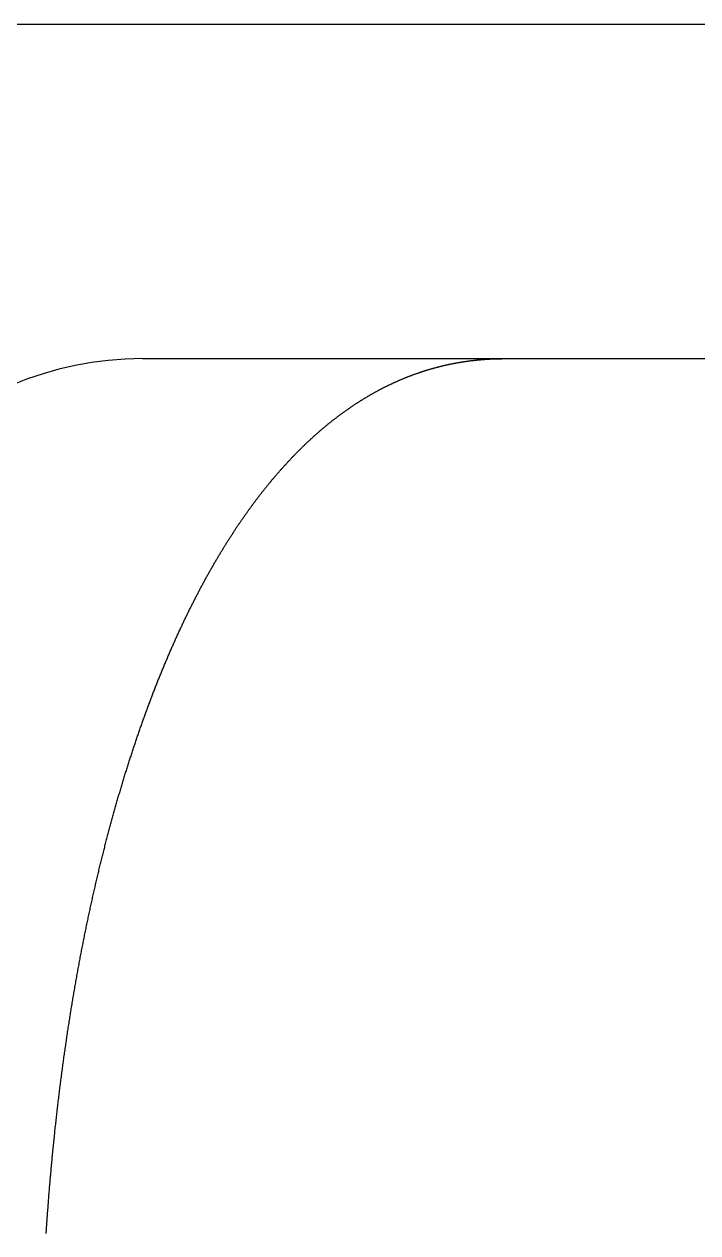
# Model space of a CAD drawing. Extents: x -14 to 315, y -179 to 16.
# Drawn here: x 262.85 to 275.95, y -89.99 to -66.5 of the extents above; entities that cross this region are included whole.
import ezdxf

# ---------------------------------------------------------------- set-up
doc = ezdxf.new("R2010")
doc.units = 0
doc.layers.add('BLACK', color=7, linetype='CONTINUOUS')

msp = doc.modelspace()

# ---------------------------------------------------------------- linework, layer by layer
at = {"layer": 'BLACK', "linetype": 'CONTINUOUS'}
for p, q in [((253.15, -66.5), (303, -66.5)), ((265.15, -73), (308.75, -73)), ((271.480644, -73.046415), (271.49061, -73.045075)), ((271.49061, -73.045075), (271.500582, -73.043754)), ((271.500582, -73.043754), (271.510557, -73.042452)), ((271.510557, -73.042452), (271.520538, -73.04117)), ((271.520538, -73.04117), (271.530523, -73.039908)), ((271.530523, -73.039908), (271.540514, -73.038665)), ((271.540514, -73.038665), (271.550509, -73.037442)), ((271.550509, -73.037442), (271.560509, -73.036238)), ((271.560509, -73.036238), (271.570514, -73.035054)), ((271.570514, -73.035054), (271.580524, -73.033889)), ((271.580524, -73.033889), (271.590538, -73.032744)), ((271.590538, -73.032744), (271.600558, -73.031619)), ((271.600558, -73.031619), (271.610582, -73.030513)), ((271.610582, -73.030513), (271.620612, -73.029427)), ((271.620612, -73.029427), (271.630646, -73.02836)), ((271.630646, -73.02836), (271.640686, -73.027313)), ((271.640686, -73.027313), (271.65073, -73.026285)), ((271.65073, -73.026285), (271.66078, -73.025277)), ((271.66078, -73.025277), (271.670834, -73.024289)), ((271.670834, -73.024289), (271.680894, -73.023321)), ((271.680894, -73.023321), (271.690958, -73.022371)), ((271.690958, -73.022371), (271.701028, -73.021442)), ((271.701028, -73.021442), (271.711102, -73.020532)), ((271.711102, -73.020532), (271.721183, -73.019642)), ((271.721183, -73.019642), (271.731267, -73.018771)), ((271.731267, -73.018771), (271.741358, -73.01792)), ((271.741358, -73.01792), (271.751453, -73.017089)), ((271.751453, -73.017089), (271.761554, -73.016277)), ((271.761554, -73.016277), (271.771659, -73.015485)), ((271.771659, -73.015485), (271.78177, -73.014713)), ((271.78177, -73.014713), (271.791886, -73.01396)), ((271.791886, -73.01396), (271.802008, -73.013227)), ((271.802008, -73.013227), (271.812134, -73.012514)), ((271.812134, -73.012514), (271.822267, -73.01182)), ((271.822267, -73.01182), (271.832404, -73.011146)), ((271.832404, -73.011146), (271.842547, -73.010492)), ((271.842547, -73.010492), (271.852694, -73.009857)), ((271.852694, -73.009857), (271.862848, -73.009243)), ((271.862848, -73.009243), (271.873006, -73.008647)), ((271.873006, -73.008647), (271.883171, -73.008072)), ((271.883171, -73.008072), (271.89334, -73.007516)), ((271.89334, -73.007516), (271.903515, -73.00698)), ((271.903515, -73.00698), (271.913695, -73.006464)), ((271.913695, -73.006464), (271.923881, -73.005968)), ((271.923881, -73.005968), (271.934073, -73.005491)), ((271.934073, -73.005491), (271.94427, -73.005034)), ((271.94427, -73.005034), (271.954472, -73.004597)), ((271.954472, -73.004597), (271.96468, -73.00418)), ((271.96468, -73.00418), (271.974893, -73.003782)), ((271.974893, -73.003782), (271.985112, -73.003404)), ((271.985112, -73.003404), (271.995337, -73.003047)), ((271.995337, -73.003047), (272.005567, -73.002708)), ((272.005567, -73.002708), (272.015803, -73.00239)), ((272.015803, -73.00239), (272.026044, -73.002092)), ((272.026044, -73.002092), (272.036291, -73.001813)), ((272.036291, -73.001813), (272.046544, -73.001554)), ((272.046544, -73.001554), (272.056802, -73.001316)), ((272.056802, -73.001316), (272.067067, -73.001097)), ((272.067067, -73.001097), (272.077336, -73.000897)), ((272.077336, -73.000897), (272.087612, -73.000718)), ((272.087612, -73.000718), (272.097893, -73.000559)), ((272.097893, -73.000559), (272.10818, -73.00042)), ((272.10818, -73.00042), (272.118473, -73.0003)), ((272.118473, -73.0003), (272.128772, -73.000201)), ((272.128772, -73.000201), (272.139077, -73.000121)), ((272.139077, -73.000121), (272.149387, -73.000062)), ((272.149387, -73.000062), (272.159703, -73.000022)), ((272.159703, -73.000022), (272.170026, -73.000002)), ((272.170026, -73.000002), (272.175, -73)), ((272.175, -73), (304, -73)), ((270.495744, -73.282782), (270.505311, -73.279453)), ((270.505311, -73.279453), (270.514878, -73.276145)), ((270.514878, -73.276145), (270.524452, -73.272855)), ((270.524452, -73.272855), (270.534026, -73.269587)), ((270.534026, -73.269587), (270.543606, -73.266338)), ((270.543606, -73.266338), (270.553187, -73.26311)), ((270.553187, -73.26311), (270.562773, -73.259901)), ((270.562773, -73.259901), (270.572361, -73.256712)), ((270.572361, -73.256712), (270.581954, -73.253543)), ((270.581954, -73.253543), (270.591548, -73.250395)), ((270.591548, -73.250395), (270.601148, -73.247265)), ((270.601148, -73.247265), (270.610749, -73.244157)), ((270.610749, -73.244157), (270.620356, -73.241068)), ((270.620356, -73.241068), (270.629964, -73.237999)), ((270.629964, -73.237999), (270.639578, -73.234949)), ((270.639578, -73.234949), (270.649192, -73.231921)), ((270.649192, -73.231921), (270.658813, -73.228911)), ((270.658813, -73.228911), (270.668434, -73.225922)), ((270.668434, -73.225922), (270.678062, -73.222952)), ((270.678062, -73.222952), (270.687691, -73.220002)), ((270.687691, -73.220002), (270.697325, -73.217072)), ((270.697325, -73.217072), (270.706961, -73.214162)), ((270.706961, -73.214162), (270.716603, -73.211272)), ((270.716603, -73.211272), (270.726245, -73.208402)), ((270.726245, -73.208402), (270.735894, -73.205551)), ((270.735894, -73.205551), (270.745544, -73.20272)), ((270.745544, -73.20272), (270.7552, -73.199909)), ((270.7552, -73.199909), (270.764857, -73.197118)), ((270.764857, -73.197118), (270.77452, -73.194346)), ((270.77452, -73.194346), (270.784184, -73.191595)), ((270.784184, -73.191595), (270.793855, -73.188863)), ((270.793855, -73.188863), (270.803526, -73.186151)), ((270.803526, -73.186151), (270.813204, -73.183458)), ((270.813204, -73.183458), (270.822883, -73.180786)), ((270.822883, -73.180786), (270.832568, -73.178133)), ((270.832568, -73.178133), (270.842255, -73.1755)), ((270.842255, -73.1755), (270.851948, -73.172886)), ((270.851948, -73.172886), (270.861642, -73.170292)), ((270.861642, -73.170292), (270.871342, -73.167718)), ((270.871342, -73.167718), (270.881043, -73.165164)), ((270.881043, -73.165164), (270.890751, -73.162629)), ((270.890751, -73.162629), (270.90046, -73.160114)), ((270.90046, -73.160114), (270.910175, -73.157619)), ((270.910175, -73.157619), (270.919892, -73.155143)), ((270.919892, -73.155143), (270.929615, -73.152687)), ((270.929615, -73.152687), (270.93934, -73.150251)), ((270.93934, -73.150251), (270.94907, -73.147834)), ((270.94907, -73.147834), (270.958803, -73.145438)), ((270.958803, -73.145438), (270.968541, -73.14306)), ((270.968541, -73.14306), (270.978281, -73.140702)), ((270.978281, -73.140702), (270.988028, -73.138364)), ((270.988028, -73.138364), (270.997776, -73.136046)), ((270.997776, -73.136046), (271.00753, -73.133747)), ((271.00753, -73.133747), (271.017286, -73.131468)), ((271.017286, -73.131468), (271.027048, -73.129208)), ((271.027048, -73.129208), (271.036812, -73.126968)), ((271.036812, -73.126968), (271.046582, -73.124748)), ((271.046582, -73.124748), (271.056354, -73.122547)), ((271.056354, -73.122547), (271.066133, -73.120366)), ((271.066133, -73.120366), (271.075913, -73.118204)), ((271.075913, -73.118204), (271.085699, -73.116062)), ((271.085699, -73.116062), (271.095488, -73.11394)), ((271.095488, -73.11394), (271.105283, -73.111837)), ((271.105283, -73.111837), (271.115079, -73.109754)), ((271.115079, -73.109754), (271.124882, -73.10769)), ((271.124882, -73.10769), (271.134687, -73.105646)), ((271.134687, -73.105646), (271.144499, -73.103621)), ((271.144499, -73.103621), (271.154312, -73.101616)), ((271.154312, -73.101616), (271.164132, -73.099631)), ((271.164132, -73.099631), (271.173954, -73.097665)), ((271.173954, -73.097665), (271.183782, -73.095718)), ((271.183782, -73.095718), (271.193612, -73.093792)), ((271.193612, -73.093792), (271.203449, -73.091884)), ((271.203449, -73.091884), (271.213288, -73.089997)), ((271.213288, -73.089997), (271.223133, -73.088129)), ((271.223133, -73.088129), (271.23298, -73.08628)), ((271.23298, -73.08628), (271.242834, -73.084451)), ((271.242834, -73.084451), (271.252691, -73.082642)), ((271.252691, -73.082642), (271.262553, -73.080852)), ((271.262553, -73.080852), (271.272418, -73.079081)), ((271.272418, -73.079081), (271.282289, -73.07733)), ((271.282289, -73.07733), (271.292163, -73.075599)), ((271.292163, -73.075599), (271.302043, -73.073887)), ((271.302043, -73.073887), (271.311926, -73.072195)), ((271.311926, -73.072195), (271.321815, -73.070522)), ((271.321815, -73.070522), (271.331707, -73.068869)), ((271.331707, -73.068869), (271.341605, -73.067235)), ((271.341605, -73.067235), (271.351506, -73.065621)), ((271.351506, -73.065621), (271.361412, -73.064027)), ((271.361412, -73.064027), (271.371322, -73.062452)), ((271.371322, -73.062452), (271.381238, -73.060896)), ((271.381238, -73.060896), (271.391157, -73.05936)), ((271.391157, -73.05936), (271.401082, -73.057844)), ((271.401082, -73.057844), (271.411011, -73.056347)), ((271.411011, -73.056347), (271.420945, -73.054869)), ((271.420945, -73.054869), (271.430882, -73.053411)), ((271.430882, -73.053411), (271.440826, -73.051973)), ((271.440826, -73.051973), (271.450773, -73.050554)), ((271.450773, -73.050554), (271.460726, -73.049155)), ((271.460726, -73.049155), (271.470682, -73.047775)), ((271.470682, -73.047775), (271.480644, -73.046415)), ((269.92734, -73.519719), (269.936733, -73.515161)), ((269.936733, -73.515161), (269.946124, -73.510625)), ((269.946124, -73.510625), (269.955522, -73.506108)), ((269.955522, -73.506108), (269.964919, -73.501614)), ((269.964919, -73.501614), (269.974322, -73.497139)), ((269.974322, -73.497139), (269.983724, -73.492686)), ((269.983724, -73.492686), (269.993132, -73.488253)), ((269.993132, -73.488253), (270.002539, -73.483843)), ((270.002539, -73.483843), (270.011953, -73.479451)), ((270.011953, -73.479451), (270.021366, -73.475082)), ((270.021366, -73.475082), (270.030785, -73.470732)), ((270.030785, -73.470732), (270.040203, -73.466405)), ((270.040203, -73.466405), (270.049627, -73.462097)), ((270.049627, -73.462097), (270.059051, -73.457811)), ((270.059051, -73.457811), (270.06848, -73.453544)), ((270.06848, -73.453544), (270.077909, -73.4493)), ((270.077909, -73.4493), (270.087345, -73.445075)), ((270.087345, -73.445075), (270.096779, -73.440872)), ((270.096779, -73.440872), (270.10622, -73.436688)), ((270.10622, -73.436688), (270.11566, -73.432526)), ((270.11566, -73.432526), (270.125107, -73.428383)), ((270.125107, -73.428383), (270.134553, -73.424263)), ((270.134553, -73.424263), (270.144005, -73.420162)), ((270.144005, -73.420162), (270.153456, -73.416082)), ((270.153456, -73.416082), (270.162914, -73.412022)), ((270.162914, -73.412022), (270.172371, -73.407984)), ((270.172371, -73.407984), (270.181834, -73.403965)), ((270.181834, -73.403965), (270.191297, -73.399968)), ((270.191297, -73.399968), (270.200766, -73.39599)), ((270.200766, -73.39599), (270.210235, -73.392034)), ((270.210235, -73.392034), (270.21971, -73.388096)), ((270.21971, -73.388096), (270.229184, -73.384181)), ((270.229184, -73.384181), (270.238665, -73.380285)), ((270.238665, -73.380285), (270.248145, -73.376411)), ((270.248145, -73.376411), (270.257632, -73.372555)), ((270.257632, -73.372555), (270.267118, -73.368722)), ((270.267118, -73.368722), (270.27661, -73.364907)), ((270.27661, -73.364907), (270.286103, -73.361115)), ((270.286103, -73.361115), (270.295601, -73.357341)), ((270.295601, -73.357341), (270.305099, -73.353589)), ((270.305099, -73.353589), (270.314604, -73.349855)), ((270.314604, -73.349855), (270.324108, -73.346144)), ((270.324108, -73.346144), (270.333618, -73.342451)), ((270.333618, -73.342451), (270.343129, -73.33878)), ((270.343129, -73.33878), (270.352645, -73.335129)), ((270.352645, -73.335129), (270.362162, -73.331498)), ((270.362162, -73.331498), (270.371685, -73.327887)), ((270.371685, -73.327887), (270.381207, -73.324297)), ((270.381207, -73.324297), (270.390736, -73.320726)), ((270.390736, -73.320726), (270.400265, -73.317176)), ((270.400265, -73.317176), (270.4098, -73.313646)), ((270.4098, -73.313646), (270.419335, -73.310136)), ((270.419335, -73.310136), (270.428877, -73.306646)), ((270.428877, -73.306646), (270.438418, -73.303177)), ((270.438418, -73.303177), (270.447966, -73.299727)), ((270.447966, -73.299727), (270.457514, -73.296298)), ((270.457514, -73.296298), (270.467068, -73.292889)), ((270.467068, -73.292889), (270.476623, -73.2895)), ((270.476623, -73.2895), (270.486183, -73.286131)), ((270.486183, -73.286131), (270.495744, -73.282782)), ((269.498042, -73.75241), (269.507324, -73.746863)), ((269.507324, -73.746863), (269.516603, -73.741341)), ((269.516603, -73.741341), (269.52589, -73.735838)), ((269.52589, -73.735838), (269.535174, -73.73036)), ((269.535174, -73.73036), (269.544465, -73.724902)), ((269.544465, -73.724902), (269.553753, -73.719467)), ((269.553753, -73.719467), (269.563049, -73.714052)), ((269.563049, -73.714052), (269.572342, -73.708662)), ((269.572342, -73.708662), (269.581642, -73.70329)), ((269.581642, -73.70329), (269.59094, -73.697943)), ((269.59094, -73.697943), (269.600244, -73.692615)), ((269.600244, -73.692615), (269.609547, -73.687312)), ((269.609547, -73.687312), (269.618856, -73.682027)), ((269.618856, -73.682027), (269.628163, -73.676767)), ((269.628163, -73.676767), (269.637477, -73.671526)), ((269.637477, -73.671526), (269.646789, -73.666309)), ((269.646789, -73.666309), (269.656108, -73.661111)), ((269.656108, -73.661111), (269.665424, -73.655937)), ((269.665424, -73.655937), (269.674748, -73.650783)), ((269.674748, -73.650783), (269.684069, -73.645652)), ((269.684069, -73.645652), (269.693397, -73.640541)), ((269.693397, -73.640541), (269.702723, -73.635453)), ((269.702723, -73.635453), (269.712056, -73.630385)), ((269.712056, -73.630385), (269.721387, -73.62534)), ((269.721387, -73.62534), (269.730725, -73.620314)), ((269.730725, -73.620314), (269.740061, -73.615313)), ((269.740061, -73.615313), (269.749403, -73.61033)), ((269.749403, -73.61033), (269.758744, -73.605371)), ((269.758744, -73.605371), (269.768091, -73.600431)), ((269.768091, -73.600431), (269.777437, -73.595515)), ((269.777437, -73.595515), (269.786789, -73.590617)), ((269.786789, -73.590617), (269.796139, -73.585743)), ((269.796139, -73.585743), (269.805497, -73.580889)), ((269.805497, -73.580889), (269.814852, -73.576057)), ((269.814852, -73.576057), (269.824214, -73.571245)), ((269.824214, -73.571245), (269.833575, -73.566456)), ((269.833575, -73.566456), (269.842942, -73.561687)), ((269.842942, -73.561687), (269.852307, -73.55694)), ((269.852307, -73.55694), (269.86168, -73.552213)), ((269.86168, -73.552213), (269.87105, -73.547508)), ((269.87105, -73.547508), (269.880428, -73.542823)), ((269.880428, -73.542823), (269.889803, -73.538161)), ((269.889803, -73.538161), (269.899186, -73.533518)), ((269.899186, -73.533518), (269.908567, -73.528898)), ((269.908567, -73.528898), (269.917954, -73.524297)), ((269.917954, -73.524297), (269.92734, -73.519719)), ((269.137837, -73.986069), (269.147031, -73.979649)), ((269.147031, -73.979649), (269.156231, -73.973249)), ((269.156231, -73.973249), (269.165429, -73.966875)), ((269.165429, -73.966875), (269.174633, -73.960521)), ((269.174633, -73.960521), (269.183835, -73.954193)), ((269.183835, -73.954193), (269.193044, -73.947884)), ((269.193044, -73.947884), (269.20225, -73.941602)), ((269.20225, -73.941602), (269.211463, -73.935339)), ((269.211463, -73.935339), (269.220673, -73.929102)), ((269.220673, -73.929102), (269.22989, -73.922885)), ((269.22989, -73.922885), (269.239104, -73.916693)), ((269.239104, -73.916693), (269.248325, -73.910521)), ((269.248325, -73.910521), (269.257544, -73.904375)), ((269.257544, -73.904375), (269.266769, -73.898249)), ((269.266769, -73.898249), (269.275992, -73.892148)), ((269.275992, -73.892148), (269.285222, -73.886067)), ((269.285222, -73.886067), (269.294449, -73.880011)), ((269.294449, -73.880011), (269.303682, -73.873975)), ((269.303682, -73.873975), (269.312914, -73.867964)), ((269.312914, -73.867964), (269.322152, -73.861973)), ((269.322152, -73.861973), (269.331387, -73.856007)), ((269.331387, -73.856007), (269.34063, -73.850061)), ((269.34063, -73.850061), (269.34987, -73.84414)), ((269.34987, -73.84414), (269.359116, -73.838239)), ((269.359116, -73.838239), (269.368361, -73.832362)), ((269.368361, -73.832362), (269.377612, -73.826506)), ((269.377612, -73.826506), (269.38686, -73.820674)), ((269.38686, -73.820674), (269.396115, -73.814862)), ((269.396115, -73.814862), (269.405368, -73.809075)), ((269.405368, -73.809075), (269.414628, -73.803307)), ((269.414628, -73.803307), (269.423885, -73.797565)), ((269.423885, -73.797565), (269.433149, -73.791842)), ((269.433149, -73.791842), (269.442411, -73.786143)), ((269.442411, -73.786143), (269.45168, -73.780465)), ((269.45168, -73.780465), (269.460946, -73.774811)), ((269.460946, -73.774811), (269.470219, -73.769176)), ((269.470219, -73.769176), (269.479489, -73.763566)), ((269.479489, -73.763566), (269.488767, -73.757975)), ((269.488767, -73.757975), (269.498042, -73.75241)), ((268.817254, -74.225511), (268.826382, -74.218266)), ((268.826382, -74.218266), (268.835506, -74.211049)), ((268.835506, -74.211049), (268.844639, -74.203851)), ((268.844639, -74.203851), (268.853767, -74.196682)), ((268.853767, -74.196682), (268.862903, -74.189532)), ((268.862903, -74.189532), (268.872036, -74.182411)), ((268.872036, -74.182411), (268.881176, -74.175309)), ((268.881176, -74.175309), (268.890313, -74.168235)), ((268.890313, -74.168235), (268.899457, -74.161181)), ((268.899457, -74.161181), (268.908598, -74.154154)), ((268.908598, -74.154154), (268.917745, -74.147147)), ((268.917745, -74.147147), (268.92689, -74.140168)), ((268.92689, -74.140168), (268.936042, -74.133209)), ((268.936042, -74.133209), (268.945191, -74.126277)), ((268.945191, -74.126277), (268.954347, -74.119365)), ((268.954347, -74.119365), (268.9635, -74.11248)), ((268.9635, -74.11248), (268.972659, -74.105615)), ((268.972659, -74.105615), (268.981816, -74.098777)), ((268.981816, -74.098777), (268.99098, -74.091959)), ((268.99098, -74.091959), (269.000141, -74.085168)), ((269.000141, -74.085168), (269.009309, -74.078397)), ((269.009309, -74.078397), (269.018474, -74.071653)), ((269.018474, -74.071653), (269.027646, -74.064928)), ((269.027646, -74.064928), (269.036815, -74.058231)), ((269.036815, -74.058231), (269.045991, -74.051553)), ((269.045991, -74.051553), (269.055164, -74.044902)), ((269.055164, -74.044902), (269.064344, -74.038271)), ((269.064344, -74.038271), (269.073521, -74.031667)), ((269.073521, -74.031667), (269.082705, -74.025082)), ((269.082705, -74.025082), (269.091886, -74.018524)), ((269.091886, -74.018524), (269.101074, -74.011985)), ((269.101074, -74.011985), (269.110259, -74.005473)), ((269.110259, -74.005473), (269.119452, -73.998981)), ((269.119452, -73.998981), (269.128641, -73.992515)), ((269.128641, -73.992515), (269.137837, -73.986069)), ((268.535349, -74.462108), (268.54441, -74.454109)), ((268.54441, -74.454109), (268.553479, -74.44613)), ((268.553479, -74.44613), (268.562544, -74.43818)), ((268.562544, -74.43818), (268.571617, -74.430251)), ((268.571617, -74.430251), (268.580686, -74.422351)), ((268.580686, -74.422351), (268.589763, -74.414471)), ((268.589763, -74.414471), (268.598836, -74.406621)), ((268.598836, -74.406621), (268.607917, -74.398791)), ((268.607917, -74.398791), (268.616994, -74.39099)), ((268.616994, -74.39099), (268.626079, -74.383209)), ((268.626079, -74.383209), (268.63516, -74.375458)), ((268.63516, -74.375458), (268.644249, -74.367726)), ((268.644249, -74.367726), (268.653334, -74.360024)), ((268.653334, -74.360024), (268.662426, -74.352342)), ((268.662426, -74.352342), (268.671515, -74.344689)), ((268.671515, -74.344689), (268.680612, -74.337055)), ((268.680612, -74.337055), (268.689705, -74.329451)), ((268.689705, -74.329451), (268.698805, -74.321867)), ((268.698805, -74.321867), (268.707902, -74.314311)), ((268.707902, -74.314311), (268.717007, -74.306776)), ((268.717007, -74.306776), (268.726108, -74.299269)), ((268.726108, -74.299269), (268.735216, -74.291782)), ((268.735216, -74.291782), (268.744321, -74.284324)), ((268.744321, -74.284324), (268.753434, -74.276886)), ((268.753434, -74.276886), (268.762542, -74.269476)), ((268.762542, -74.269476), (268.771659, -74.262086)), ((268.771659, -74.262086), (268.780772, -74.254725)), ((268.780772, -74.254725), (268.789892, -74.247383)), ((268.789892, -74.247383), (268.799009, -74.24007)), ((268.799009, -74.24007), (268.808133, -74.232776)), ((268.808133, -74.232776), (268.817254, -74.225511)), ((268.28237, -74.696414), (268.291375, -74.687703)), ((268.291375, -74.687703), (268.300387, -74.679013)), ((268.300387, -74.679013), (268.309396, -74.670354)), ((268.309396, -74.670354), (268.318413, -74.661716)), ((268.318413, -74.661716), (268.327425, -74.653109)), ((268.327425, -74.653109), (268.336446, -74.644521)), ((268.336446, -74.644521), (268.345463, -74.635966)), ((268.345463, -74.635966), (268.354488, -74.62743)), ((268.354488, -74.62743), (268.363509, -74.618925)), ((268.363509, -74.618925), (268.372538, -74.610441)), ((268.372538, -74.610441), (268.381563, -74.601987)), ((268.381563, -74.601987), (268.390596, -74.593554)), ((268.390596, -74.593554), (268.399625, -74.585152)), ((268.399625, -74.585152), (268.408662, -74.576769)), ((268.408662, -74.576769), (268.417695, -74.568418)), ((268.417695, -74.568418), (268.426736, -74.560086)), ((268.426736, -74.560086), (268.435773, -74.551785)), ((268.435773, -74.551785), (268.444818, -74.543504)), ((268.444818, -74.543504), (268.453859, -74.535254)), ((268.453859, -74.535254), (268.462908, -74.527024)), ((268.462908, -74.527024), (268.471953, -74.518824)), ((268.471953, -74.518824), (268.481006, -74.510644)), ((268.481006, -74.510644), (268.490055, -74.502495)), ((268.490055, -74.502495), (268.499112, -74.494365)), ((268.499112, -74.494365), (268.508166, -74.486266)), ((268.508166, -74.486266), (268.517227, -74.478187)), ((268.517227, -74.478187), (268.526284, -74.470138)), ((268.526284, -74.470138), (268.535349, -74.462108)), ((268.04891, -74.932142), (268.05786, -74.922747)), ((268.05786, -74.922747), (268.066817, -74.913374)), ((268.066817, -74.913374), (268.075771, -74.904033)), ((268.075771, -74.904033), (268.084733, -74.894713)), ((268.084733, -74.894713), (268.093692, -74.885426)), ((268.093692, -74.885426), (268.102658, -74.876159)), ((268.102658, -74.876159), (268.111621, -74.866924)), ((268.111621, -74.866924), (268.120591, -74.85771)), ((268.120591, -74.85771), (268.129558, -74.848529)), ((268.129558, -74.848529), (268.138533, -74.839368)), ((268.138533, -74.839368), (268.147504, -74.83024)), ((268.147504, -74.83024), (268.156483, -74.821132)), ((268.156483, -74.821132), (268.165459, -74.812056)), ((268.165459, -74.812056), (268.174442, -74.803001)), ((268.174442, -74.803001), (268.183421, -74.793978)), ((268.183421, -74.793978), (268.192409, -74.784975)), ((268.192409, -74.784975), (268.201393, -74.776004)), ((268.201393, -74.776004), (268.210385, -74.767054)), ((268.210385, -74.767054), (268.219373, -74.758136)), ((268.219373, -74.758136), (268.228369, -74.749238)), ((268.228369, -74.749238), (268.237361, -74.740371)), ((268.237361, -74.740371), (268.246361, -74.731526)), ((268.246361, -74.731526), (268.255357, -74.722712)), ((268.255357, -74.722712), (268.264361, -74.713918)), ((268.264361, -74.713918), (268.273362, -74.705156)), ((268.273362, -74.705156), (268.28237, -74.696414)), ((267.834717, -75.165783), (267.843612, -75.155738)), ((267.843612, -75.155738), (267.852516, -75.145713)), ((267.852516, -75.145713), (267.861416, -75.135722)), ((267.861416, -75.135722), (267.870325, -75.125752)), ((267.870325, -75.125752), (267.87923, -75.115816)), ((267.87923, -75.115816), (267.888143, -75.105901)), ((267.888143, -75.105901), (267.897052, -75.096021)), ((267.897052, -75.096021), (267.90597, -75.08616)), ((267.90597, -75.08616), (267.914884, -75.076334)), ((267.914884, -75.076334), (267.923806, -75.066528)), ((267.923806, -75.066528), (267.932724, -75.056757)), ((267.932724, -75.056757), (267.941651, -75.047006)), ((267.941651, -75.047006), (267.950574, -75.037288)), ((267.950574, -75.037288), (267.959506, -75.027591)), ((267.959506, -75.027591), (267.968433, -75.017928)), ((267.968433, -75.017928), (267.977369, -75.008286)), ((267.977369, -75.008286), (267.986301, -74.998677)), ((267.986301, -74.998677), (267.995241, -74.989088)), ((267.995241, -74.989088), (268.004177, -74.979533)), ((268.004177, -74.979533), (268.013122, -74.969998)), ((268.013122, -74.969998), (268.022063, -74.960497)), ((268.022063, -74.960497), (268.031012, -74.951016)), ((268.031012, -74.951016), (268.039957, -74.941569)), ((268.039957, -74.941569), (268.04891, -74.932142)), ((267.630708, -75.404602), (267.639554, -75.393906)), ((267.639554, -75.393906), (267.648396, -75.383245)), ((267.648396, -75.383245), (267.657247, -75.372606)), ((267.657247, -75.372606), (267.666094, -75.362002)), ((267.666094, -75.362002), (267.67495, -75.351419)), ((267.67495, -75.351419), (267.683802, -75.340872)), ((267.683802, -75.340872), (267.692663, -75.330345)), ((267.692663, -75.330345), (267.70152, -75.319854)), ((267.70152, -75.319854), (267.710386, -75.309384)), ((267.710386, -75.309384), (267.719248, -75.298949)), ((267.719248, -75.298949), (267.728119, -75.288534)), ((267.728119, -75.288534), (267.736986, -75.278156)), ((267.736986, -75.278156), (267.745861, -75.267797)), ((267.745861, -75.267797), (267.754733, -75.257474)), ((267.754733, -75.257474), (267.763613, -75.247172)), ((267.763613, -75.247172), (267.77249, -75.236905)), ((267.77249, -75.236905), (267.781375, -75.226658)), ((267.781375, -75.226658), (267.790256, -75.216447)), ((267.790256, -75.216447), (267.799146, -75.206256)), ((267.799146, -75.206256), (267.808032, -75.1961)), ((267.808032, -75.1961), (267.816927, -75.185964)), ((267.816927, -75.185964), (267.825818, -75.175863)), ((267.825818, -75.175863), (267.834717, -75.165783)), ((267.445611, -75.635754), (267.454396, -75.624462)), ((267.454396, -75.624462), (267.46319, -75.613191)), ((267.46319, -75.613191), (267.471979, -75.601957)), ((267.471979, -75.601957), (267.480778, -75.590744)), ((267.480778, -75.590744), (267.489574, -75.579568)), ((267.489574, -75.579568), (267.498378, -75.568413)), ((267.498378, -75.568413), (267.507179, -75.557295)), ((267.507179, -75.557295), (267.515989, -75.546198)), ((267.515989, -75.546198), (267.524795, -75.535137)), ((267.524795, -75.535137), (267.53361, -75.524098)), ((267.53361, -75.524098), (267.542421, -75.513095)), ((267.542421, -75.513095), (267.551241, -75.502113)), ((267.551241, -75.502113), (267.560058, -75.491168)), ((267.560058, -75.491168), (267.568883, -75.480243)), ((267.568883, -75.480243), (267.577705, -75.469355)), ((267.577705, -75.469355), (267.586536, -75.458488)), ((267.586536, -75.458488), (267.595362, -75.447657)), ((267.595362, -75.447657), (267.604198, -75.436846)), ((267.604198, -75.436846), (267.61303, -75.426072)), ((267.61303, -75.426072), (267.621871, -75.415319)), ((267.621871, -75.415319), (267.630708, -75.404602)), ((267.270447, -75.86784), (267.279175, -75.855959)), ((267.279175, -75.855959), (267.287912, -75.844099)), ((267.287912, -75.844099), (267.296645, -75.832277)), ((267.296645, -75.832277), (267.305388, -75.820477)), ((267.305388, -75.820477), (267.314128, -75.808715)), ((267.314128, -75.808715), (267.322876, -75.796974)), ((267.322876, -75.796974), (267.331621, -75.785271)), ((267.331621, -75.785271), (267.340376, -75.77359)), ((267.340376, -75.77359), (267.349127, -75.761946)), ((267.349127, -75.761946), (267.357887, -75.750323)), ((267.357887, -75.750323), (267.366644, -75.738739)), ((267.366644, -75.738739), (267.375409, -75.727175)), ((267.375409, -75.727175), (267.384172, -75.715649)), ((267.384172, -75.715649), (267.392943, -75.704144)), ((267.392943, -75.704144), (267.401711, -75.692677)), ((267.401711, -75.692677), (267.410488, -75.68123)), ((267.410488, -75.68123), (267.419262, -75.669822)), ((267.419262, -75.669822), (267.428044, -75.658434)), ((267.428044, -75.658434), (267.436823, -75.647084)), ((267.436823, -75.647084), (267.445611, -75.635754)), ((267.105137, -76.099368), (267.113812, -76.086906)), ((267.113812, -76.086906), (267.122485, -76.074483)), ((267.122485, -76.074483), (267.131166, -76.062082)), ((267.131166, -76.062082), (267.139845, -76.04972)), ((267.139845, -76.04972), (267.148533, -76.037379)), ((267.148533, -76.037379), (267.157218, -76.025078)), ((267.157218, -76.025078), (267.165913, -76.012798)), ((267.165913, -76.012798), (267.174604, -76.000557)), ((267.174604, -76.000557), (267.183304, -75.988338)), ((267.183304, -75.988338), (267.192002, -75.976157)), ((267.192002, -75.976157), (267.200709, -75.963998)), ((267.200709, -75.963998), (267.209412, -75.951877)), ((267.209412, -75.951877), (267.218125, -75.939778)), ((267.218125, -75.939778), (267.226835, -75.927718)), ((267.226835, -75.927718), (267.235554, -75.915679)), ((267.235554, -75.915679), (267.24427, -75.903679)), ((267.24427, -75.903679), (267.252995, -75.8917)), ((267.252995, -75.8917), (267.261716, -75.879759)), ((267.261716, -75.879759), (267.270447, -75.86784)), ((266.940994, -76.341886), (266.949599, -76.328848)), ((266.949599, -76.328848), (266.958215, -76.315832)), ((266.958215, -76.315832), (266.966827, -76.302857)), ((266.966827, -76.302857), (266.97545, -76.289903)), ((266.97545, -76.289903), (266.984069, -76.27699)), ((266.984069, -76.27699), (266.992698, -76.264098)), ((266.992698, -76.264098), (267.001324, -76.251246)), ((267.001324, -76.251246), (267.00996, -76.238416)), ((267.00996, -76.238416), (267.018593, -76.225626)), ((267.018593, -76.225626), (267.027236, -76.212857)), ((267.027236, -76.212857), (267.035876, -76.200129)), ((267.035876, -76.200129), (267.044525, -76.187422)), ((267.044525, -76.187422), (267.053171, -76.174755)), ((267.053171, -76.174755), (267.061827, -76.16211)), ((267.061827, -76.16211), (267.07048, -76.149504)), ((267.07048, -76.149504), (267.079143, -76.13692)), ((267.079143, -76.13692), (267.087802, -76.124375)), ((267.087802, -76.124375), (267.096471, -76.111852)), ((267.096471, -76.111852), (267.105137, -76.099368)), ((266.786647, -76.581997), (266.795188, -76.568395)), ((266.795188, -76.568395), (266.803738, -76.554814)), ((266.803738, -76.554814), (266.812286, -76.541275)), ((266.812286, -76.541275), (266.820844, -76.527758)), ((266.820844, -76.527758), (266.8294, -76.514282)), ((266.8294, -76.514282), (266.837965, -76.500828)), ((266.837965, -76.500828), (266.846528, -76.487416)), ((266.846528, -76.487416), (266.855101, -76.474025)), ((266.855101, -76.474025), (266.863671, -76.460675)), ((266.863671, -76.460675), (266.872251, -76.447346)), ((266.872251, -76.447346), (266.880828, -76.434059)), ((266.880828, -76.434059), (266.889415, -76.420794)), ((266.889415, -76.420794), (266.897999, -76.407569)), ((266.897999, -76.407569), (266.906594, -76.394366)), ((266.906594, -76.394366), (266.915185, -76.381204)), ((266.915185, -76.381204), (266.923787, -76.368064)), ((266.923787, -76.368064), (266.932385, -76.354964)), ((266.932385, -76.354964), (266.940994, -76.341886)), ((266.650474, -76.804042), (266.658952, -76.789929)), ((266.658952, -76.789929), (266.667441, -76.775838)), ((266.667441, -76.775838), (266.675927, -76.76179)), ((266.675927, -76.76179), (266.684423, -76.747763)), ((266.684423, -76.747763), (266.692917, -76.733779)), ((266.692917, -76.733779), (266.701422, -76.719816)), ((266.701422, -76.719816), (266.709924, -76.705896)), ((266.709924, -76.705896), (266.718436, -76.691997)), ((266.718436, -76.691997), (266.726946, -76.678141)), ((266.726946, -76.678141), (266.735466, -76.664306)), ((266.735466, -76.664306), (266.743983, -76.650513)), ((266.743983, -76.650513), (266.752511, -76.636742)), ((266.752511, -76.636742), (266.761036, -76.623013)), ((266.761036, -76.623013), (266.769572, -76.609306)), ((266.769572, -76.609306), (266.778104, -76.595641)), ((266.778104, -76.595641), (266.786647, -76.581997)), ((266.506924, -77.049002), (266.515337, -77.034328)), ((266.515337, -77.034328), (266.523748, -77.019696)), ((266.523748, -77.019696), (266.53217, -77.005087)), ((266.53217, -77.005087), (266.54059, -76.990521)), ((266.54059, -76.990521), (266.54902, -76.975977)), ((266.54902, -76.975977), (266.557449, -76.961476)), ((266.557449, -76.961476), (266.565887, -76.946997)), ((266.565887, -76.946997), (266.574324, -76.932561)), ((266.574324, -76.932561), (266.582772, -76.918147)), ((266.582772, -76.918147), (266.591217, -76.903776)), ((266.591217, -76.903776), (266.599672, -76.889426)), ((266.599672, -76.889426), (266.608126, -76.87512)), ((266.608126, -76.87512), (266.61659, -76.860836)), ((266.61659, -76.860836), (266.625052, -76.846594)), ((266.625052, -76.846594), (266.633524, -76.832374)), ((266.633524, -76.832374), (266.641994, -76.818197)), ((266.641994, -76.818197), (266.650474, -76.804042)), ((266.372969, -77.28818), (266.38131, -77.272978)), ((266.38131, -77.272978), (266.38965, -77.257821)), ((266.38965, -77.257821), (266.398, -77.242685)), ((266.398, -77.242685), (266.406349, -77.227594)), ((266.406349, -77.227594), (266.414708, -77.212525)), ((266.414708, -77.212525), (266.423066, -77.1975)), ((266.423066, -77.1975), (266.431435, -77.182496)), ((266.431435, -77.182496), (266.439802, -77.167537)), ((266.439802, -77.167537), (266.44818, -77.1526)), ((266.44818, -77.1526), (266.456556, -77.137706)), ((266.456556, -77.137706), (266.464943, -77.122835)), ((266.464943, -77.122835), (266.473328, -77.108007)), ((266.473328, -77.108007), (266.481723, -77.093201)), ((266.481723, -77.093201), (266.490117, -77.078439)), ((266.490117, -77.078439), (266.498521, -77.063699)), ((266.498521, -77.063699), (266.506924, -77.049002)), ((266.248473, -77.520113), (266.256735, -77.504422)), ((266.256735, -77.504422), (266.265009, -77.488753)), ((266.265009, -77.488753), (266.273282, -77.473129)), ((266.273282, -77.473129), (266.281566, -77.457528)), ((266.281566, -77.457528), (266.289848, -77.441971)), ((266.289848, -77.441971), (266.298142, -77.426436)), ((266.298142, -77.426436), (266.306434, -77.410946)), ((266.306434, -77.410946), (266.314738, -77.395478)), ((266.314738, -77.395478), (266.323039, -77.380055)), ((266.323039, -77.380055), (266.331352, -77.364653)), ((266.331352, -77.364653), (266.339664, -77.349297)), ((266.339664, -77.349297), (266.347986, -77.333962)), ((266.347986, -77.333962), (266.356307, -77.318672)), ((266.356307, -77.318672), (266.364639, -77.303404)), ((266.364639, -77.303404), (266.372969, -77.28818)), ((266.133281, -77.743402), (266.141473, -77.727239)), ((266.141473, -77.727239), (266.149675, -77.711098)), ((266.149675, -77.711098), (266.157877, -77.695003)), ((266.157877, -77.695003), (266.16609, -77.67893)), ((266.16609, -77.67893), (266.174302, -77.662902)), ((266.174302, -77.662902), (266.182526, -77.646896)), ((266.182526, -77.646896), (266.190748, -77.630936)), ((266.190748, -77.630936), (266.198982, -77.614998)), ((266.198982, -77.614998), (266.207215, -77.599106)), ((266.207215, -77.599106), (266.215459, -77.583235)), ((266.215459, -77.583235), (266.223702, -77.56741)), ((266.223702, -77.56741), (266.231956, -77.551607)), ((266.231956, -77.551607), (266.240209, -77.535849)), ((266.240209, -77.535849), (266.248473, -77.520113)), ((266.011008, -77.990031), (266.019124, -77.973344)), ((266.019124, -77.973344), (266.027239, -77.956704)), ((266.027239, -77.956704), (266.035366, -77.940085)), ((266.035366, -77.940085), (266.043493, -77.923513)), ((266.043493, -77.923513), (266.051631, -77.906964)), ((266.051631, -77.906964), (266.059769, -77.89046)), ((266.059769, -77.89046), (266.067918, -77.873979)), ((266.067918, -77.873979), (266.076067, -77.857544)), ((266.076067, -77.857544), (266.084227, -77.84113)), ((266.084227, -77.84113), (266.092386, -77.824763)), ((266.092386, -77.824763), (266.100557, -77.808418)), ((266.100557, -77.808418), (266.108727, -77.792119)), ((266.108727, -77.792119), (266.116908, -77.775842)), ((266.116908, -77.775842), (266.125089, -77.759611)), ((266.125089, -77.759611), (266.133281, -77.743402)), ((265.898026, -78.227172), (265.906061, -78.210002)), ((265.906061, -78.210002), (265.914096, -78.19288)), ((265.914096, -78.19288), (265.922143, -78.17578)), ((265.922143, -78.17578), (265.930191, -78.158728)), ((265.930191, -78.158728), (265.938249, -78.141697)), ((265.938249, -78.141697), (265.946308, -78.124713)), ((265.946308, -78.124713), (265.954378, -78.107751)), ((265.954378, -78.107751), (265.962449, -78.090836)), ((265.962449, -78.090836), (265.970531, -78.073943)), ((265.970531, -78.073943), (265.978612, -78.057097)), ((265.978612, -78.057097), (265.986706, -78.040272)), ((265.986706, -78.040272), (265.994799, -78.023495)), ((265.994799, -78.023495), (266.002903, -78.006739)), ((266.002903, -78.006739), (266.011008, -77.990031)), ((265.794158, -78.453439), (265.802108, -78.435831)), ((265.802108, -78.435831), (265.81007, -78.418245)), ((265.81007, -78.418245), (265.818033, -78.400707)), ((265.818033, -78.400707), (265.826008, -78.383191)), ((265.826008, -78.383191), (265.833983, -78.365722)), ((265.833983, -78.365722), (265.84197, -78.348275)), ((265.84197, -78.348275), (265.849958, -78.330876)), ((265.849958, -78.330876), (265.857957, -78.313499)), ((265.857957, -78.313499), (265.865956, -78.296169)), ((265.865956, -78.296169), (265.873968, -78.278861)), ((265.873968, -78.278861), (265.881979, -78.261601)), ((265.881979, -78.261601), (265.890002, -78.244363)), ((265.890002, -78.244363), (265.898026, -78.227172)), ((265.69134, -78.68561), (265.699213, -78.667534)), ((265.699213, -78.667534), (265.707087, -78.649507)), ((265.707087, -78.649507), (265.714973, -78.631502)), ((265.714973, -78.631502), (265.72286, -78.613545)), ((265.72286, -78.613545), (265.730759, -78.595609)), ((265.730759, -78.595609), (265.738658, -78.577722)), ((265.738658, -78.577722), (265.74657, -78.559857)), ((265.74657, -78.559857), (265.754483, -78.54204)), ((265.754483, -78.54204), (265.762407, -78.524245)), ((265.762407, -78.524245), (265.770333, -78.506497)), ((265.770333, -78.506497), (265.77827, -78.488772)), ((265.77827, -78.488772), (265.786208, -78.471094)), ((265.786208, -78.471094), (265.794158, -78.453439)), ((265.589641, -78.923699), (265.59742, -78.905179)), ((265.59742, -78.905179), (265.605213, -78.886681)), ((265.605213, -78.886681), (265.613006, -78.868232)), ((265.613006, -78.868232), (265.620812, -78.849805)), ((265.620812, -78.849805), (265.628619, -78.831426)), ((265.628619, -78.831426), (265.636439, -78.813069)), ((265.636439, -78.813069), (265.644259, -78.794761)), ((265.644259, -78.794761), (265.652092, -78.776475)), ((265.652092, -78.776475), (265.659926, -78.758237)), ((265.659926, -78.758237), (265.667773, -78.740021)), ((265.667773, -78.740021), (265.67562, -78.721853)), ((265.67562, -78.721853), (265.68348, -78.703707)), ((265.68348, -78.703707), (265.69134, -78.68561)), ((265.489104, -79.167765), (265.496797, -79.148772)), ((265.496797, -79.148772), (265.504492, -79.129828)), ((265.504492, -79.129828), (265.5122, -79.110906)), ((265.5122, -79.110906), (265.519909, -79.092033)), ((265.519909, -79.092033), (265.527632, -79.073181)), ((265.527632, -79.073181), (265.535355, -79.054379)), ((265.535355, -79.054379), (265.543092, -79.035598)), ((265.543092, -79.035598), (265.550829, -79.016867)), ((265.550829, -79.016867), (265.55858, -78.998157)), ((265.55858, -78.998157), (265.566332, -78.979496)), ((265.566332, -78.979496), (265.574096, -78.960857)), ((265.574096, -78.960857), (265.581862, -78.942267)), ((265.581862, -78.942267), (265.589641, -78.923699)), ((265.397391, -79.39837), (265.404995, -79.37895)), ((265.404995, -79.37895), (265.412602, -79.35958)), ((265.412602, -79.35958), (265.420221, -79.340232)), ((265.420221, -79.340232), (265.427843, -79.320933)), ((265.427843, -79.320933), (265.435477, -79.301656)), ((265.435477, -79.301656), (265.443114, -79.282428)), ((265.443114, -79.282428), (265.450763, -79.263222)), ((265.450763, -79.263222), (265.458414, -79.244065)), ((265.458414, -79.244065), (265.466078, -79.22493)), ((265.466078, -79.22493), (265.473744, -79.205844)), ((265.473744, -79.205844), (265.481423, -79.18678)), ((265.481423, -79.18678), (265.489104, -79.167765)), ((265.30677, -79.6341), (265.314282, -79.614253)), ((265.314282, -79.614253), (265.321796, -79.594455)), ((265.321796, -79.594455), (265.329323, -79.574679)), ((265.329323, -79.574679), (265.336853, -79.554953)), ((265.336853, -79.554953), (265.344396, -79.535248)), ((265.344396, -79.535248), (265.351941, -79.515593)), ((265.351941, -79.515593), (265.359499, -79.49596)), ((265.359499, -79.49596), (265.36706, -79.476376)), ((265.36706, -79.476376), (265.374634, -79.456814)), ((265.374634, -79.456814), (265.38221, -79.437302)), ((265.38221, -79.437302), (265.389799, -79.417811)), ((265.389799, -79.417811), (265.397391, -79.39837)), ((265.217291, -79.874969), (265.224705, -79.854693)), ((265.224705, -79.854693), (265.232123, -79.834467)), ((265.232123, -79.834467), (265.239554, -79.814263)), ((265.239554, -79.814263), (265.246988, -79.794108)), ((265.246988, -79.794108), (265.254435, -79.773975)), ((265.254435, -79.773975), (265.261885, -79.753892)), ((265.261885, -79.753892), (265.269348, -79.73383)), ((265.269348, -79.73383), (265.276815, -79.713818)), ((265.276815, -79.713818), (265.284294, -79.693828)), ((265.284294, -79.693828), (265.291777, -79.673888)), ((265.291777, -79.673888), (265.299272, -79.653969)), ((265.299272, -79.653969), (265.30677, -79.6341)), ((265.136315, -80.100282), (265.143632, -80.079626)), ((265.143632, -80.079626), (265.150962, -80.058992)), ((265.150962, -80.058992), (265.158296, -80.038409)), ((265.158296, -80.038409), (265.165644, -80.017846)), ((265.165644, -80.017846), (265.172994, -79.997334)), ((265.172994, -79.997334), (265.180359, -79.976844)), ((265.180359, -79.976844), (265.187726, -79.956403)), ((265.187726, -79.956403), (265.195108, -79.935984)), ((265.195108, -79.935984), (265.202492, -79.915615)), ((265.202492, -79.915615), (265.20989, -79.895267)), ((265.20989, -79.895267), (265.217291, -79.874969)), ((265.056373, -80.329938), (265.063598, -80.308875)), ((265.063598, -80.308875), (265.070828, -80.287862)), ((265.070828, -80.287862), (265.078072, -80.26687)), ((265.078072, -80.26687), (265.085319, -80.245928)), ((265.085319, -80.245928), (265.09258, -80.225008)), ((265.09258, -80.225008), (265.099845, -80.204138)), ((265.099845, -80.204138), (265.107124, -80.183289)), ((265.107124, -80.183289), (265.114406, -80.162491)), ((265.114406, -80.162491), (265.121702, -80.141714)), ((265.121702, -80.141714), (265.129002, -80.120987)), ((265.129002, -80.120987), (265.136315, -80.100282)), ((264.977514, -80.56391), (264.984635, -80.542468)), ((264.984635, -80.542468), (264.99177, -80.521047)), ((264.99177, -80.521047), (264.99891, -80.499676)), ((264.99891, -80.499676), (265.006063, -80.478326)), ((265.006063, -80.478326), (265.013221, -80.457027)), ((265.013221, -80.457027), (265.020393, -80.435749)), ((265.020393, -80.435749), (265.027569, -80.414521)), ((265.027569, -80.414521), (265.034759, -80.393314)), ((265.034759, -80.393314), (265.041953, -80.372158)), ((265.041953, -80.372158), (265.049161, -80.351023)), ((265.049161, -80.351023), (265.056373, -80.329938)), ((264.899768, -80.802223), (264.906791, -80.780373)), ((264.906791, -80.780373), (264.913818, -80.758573)), ((264.913818, -80.758573), (264.92086, -80.736795)), ((264.92086, -80.736795), (264.927907, -80.715066)), ((264.927907, -80.715066), (264.934967, -80.693359)), ((264.934967, -80.693359), (264.942033, -80.671702)), ((264.942033, -80.671702), (264.949112, -80.650067)), ((264.949112, -80.650067), (264.956196, -80.628481)), ((264.956196, -80.628481), (264.963294, -80.606917)), ((264.963294, -80.606917), (264.970397, -80.585403)), ((264.970397, -80.585403), (264.977514, -80.56391)), ((264.823186, -81.04484), (264.830097, -81.022613)), ((264.830097, -81.022613), (264.837023, -81.000406)), ((264.837023, -81.000406), (264.843953, -80.97825)), ((264.843953, -80.97825), (264.850899, -80.956114)), ((264.850899, -80.956114), (264.857849, -80.934029)), ((264.857849, -80.934029), (264.864814, -80.911965)), ((264.864814, -80.911965), (264.871783, -80.889951)), ((264.871783, -80.889951), (264.878767, -80.867958)), ((264.878767, -80.867958), (264.885756, -80.846016)), ((264.885756, -80.846016), (264.89276, -80.824094)), ((264.89276, -80.824094), (264.899768, -80.802223)), ((264.754605, -81.269145), (264.761415, -81.246562)), ((264.761415, -81.246562), (264.76824, -81.224)), ((264.76824, -81.224), (264.775071, -81.201488)), ((264.775071, -81.201488), (264.781916, -81.178997)), ((264.781916, -81.178997), (264.788767, -81.156556)), ((264.788767, -81.156556), (264.795633, -81.134136)), ((264.795633, -81.134136), (264.802504, -81.111766)), ((264.802504, -81.111766), (264.80939, -81.089417)), ((264.80939, -81.089417), (264.816281, -81.067118)), ((264.816281, -81.067118), (264.823186, -81.04484)), ((264.680346, -81.519986), (264.687046, -81.496998)), ((264.687046, -81.496998), (264.693753, -81.474061)), ((264.693753, -81.474061), (264.700475, -81.451145)), ((264.700475, -81.451145), (264.707202, -81.428278)), ((264.707202, -81.428278), (264.713945, -81.405432)), ((264.713945, -81.405432), (264.720694, -81.382637)), ((264.720694, -81.382637), (264.727457, -81.359862)), ((264.727457, -81.359862), (264.734226, -81.337137)), ((264.734226, -81.337137), (264.74101, -81.314433)), ((264.74101, -81.314433), (264.7478, -81.291779)), ((264.7478, -81.291779), (264.754605, -81.269145)), ((264.613949, -81.751724), (264.620543, -81.728384)), ((264.620543, -81.728384), (264.627143, -81.705095)), ((264.627143, -81.705095), (264.633758, -81.681825)), ((264.633758, -81.681825), (264.640379, -81.658606)), ((264.640379, -81.658606), (264.647016, -81.635407)), ((264.647016, -81.635407), (264.653659, -81.612258)), ((264.653659, -81.612258), (264.660317, -81.58913)), ((264.660317, -81.58913), (264.666981, -81.566051)), ((264.666981, -81.566051), (264.67366, -81.542993)), ((264.67366, -81.542993), (264.680346, -81.519986)), ((264.548643, -81.986975), (264.555126, -81.963285)), ((264.555126, -81.963285), (264.561615, -81.939645)), ((264.561615, -81.939645), (264.56812, -81.916025)), ((264.56812, -81.916025), (264.574633, -81.892454)), ((264.574633, -81.892454), (264.58116, -81.868904)), ((264.58116, -81.868904), (264.587694, -81.845404)), ((264.587694, -81.845404), (264.594244, -81.821924)), ((264.594244, -81.821924), (264.6008, -81.798494)), ((264.6008, -81.798494), (264.607371, -81.775084)), ((264.607371, -81.775084), (264.613949, -81.751724)), ((264.484458, -82.225718), (264.490827, -82.20168)), ((264.490827, -82.20168), (264.497204, -82.177691)), ((264.497204, -82.177691), (264.503596, -82.153722)), ((264.503596, -82.153722), (264.509995, -82.129803)), ((264.509995, -82.129803), (264.51641, -82.105904)), ((264.51641, -82.105904), (264.522832, -82.082055)), ((264.522832, -82.082055), (264.52927, -82.058225)), ((264.52927, -82.058225), (264.535715, -82.034445)), ((264.535715, -82.034445), (264.542175, -82.010685)), ((264.542175, -82.010685), (264.548643, -81.986975)), ((264.427679, -82.443544), (264.43394, -82.41921)), ((264.43394, -82.41921), (264.440215, -82.394895)), ((264.440215, -82.394895), (264.446499, -82.370629)), ((264.446499, -82.370629), (264.452798, -82.346384)), ((264.452798, -82.346384), (264.459105, -82.322187)), ((264.459105, -82.322187), (264.465428, -82.298011)), ((264.465428, -82.298011), (264.471758, -82.273883)), ((264.471758, -82.273883), (264.478104, -82.249776)), ((264.478104, -82.249776), (264.484458, -82.225718)), ((264.365715, -82.68885), (264.371856, -82.664173)), ((264.371856, -82.664173), (264.378012, -82.639515)), ((264.378012, -82.639515), (264.384176, -82.614906)), ((264.384176, -82.614906), (264.390357, -82.590317)), ((264.390357, -82.590317), (264.396546, -82.565776)), ((264.396546, -82.565776), (264.40275, -82.541255)), ((264.40275, -82.541255), (264.408963, -82.516783)), ((264.408963, -82.516783), (264.415191, -82.492331)), ((264.415191, -82.492331), (264.421427, -82.467928)), ((264.421427, -82.467928), (264.427679, -82.443544)), ((264.310984, -82.912551), (264.317018, -82.887553)), ((264.317018, -82.887553), (264.32306, -82.862604)), ((264.32306, -82.862604), (264.329118, -82.837673)), ((264.329118, -82.837673), (264.335185, -82.812792)), ((264.335185, -82.812792), (264.341268, -82.78793)), ((264.341268, -82.78793), (264.34736, -82.763116)), ((264.34736, -82.763116), (264.353467, -82.738322)), ((264.353467, -82.738322), (264.359583, -82.713576)), ((264.359583, -82.713576), (264.365715, -82.68885)), ((264.251358, -83.164308), (264.257266, -83.138974)), ((264.257266, -83.138974), (264.263182, -83.113688)), ((264.263182, -83.113688), (264.269115, -83.088421)), ((264.269115, -83.088421), (264.275057, -83.063202)), ((264.275057, -83.063202), (264.281015, -83.038002)), ((264.281015, -83.038002), (264.286983, -83.01285)), ((264.286983, -83.01285), (264.292966, -82.987717)), ((264.292966, -82.987717), (264.298958, -82.962633)), ((264.298958, -82.962633), (264.304967, -82.937567)), ((264.304967, -82.937567), (264.310984, -82.912551)), ((264.198788, -83.393741), (264.204576, -83.368122)), ((264.204576, -83.368122), (264.21038, -83.342522)), ((264.21038, -83.342522), (264.216194, -83.316969)), ((264.216194, -83.316969), (264.222024, -83.291435)), ((264.222024, -83.291435), (264.227864, -83.265949)), ((264.227864, -83.265949), (264.23372, -83.240481)), ((264.23372, -83.240481), (264.239585, -83.215062)), ((264.239585, -83.215062), (264.245467, -83.189661)), ((264.245467, -83.189661), (264.251358, -83.164308)), ((264.147273, -83.625865), (264.152946, -83.599936)), ((264.152946, -83.599936), (264.158628, -83.574054)), ((264.158628, -83.574054), (264.164327, -83.54819)), ((264.164327, -83.54819), (264.170036, -83.522373)), ((264.170036, -83.522373), (264.175761, -83.496575)), ((264.175761, -83.496575), (264.181497, -83.470824)), ((264.181497, -83.470824), (264.187248, -83.445092)), ((264.187248, -83.445092), (264.19301, -83.419407)), ((264.19301, -83.419407), (264.198788, -83.393741)), ((264.096844, -83.86062), (264.102392, -83.834413)), ((264.102392, -83.834413), (264.107956, -83.808224)), ((264.107956, -83.808224), (264.113531, -83.782081)), ((264.113531, -83.782081), (264.119123, -83.755957)), ((264.119123, -83.755957), (264.124725, -83.729879)), ((264.124725, -83.729879), (264.130343, -83.70382)), ((264.130343, -83.70382), (264.135972, -83.677807)), ((264.135972, -83.677807), (264.141618, -83.651813)), ((264.141618, -83.651813), (264.147273, -83.625865)), ((264.047518, -84.097998), (264.052945, -84.071488)), ((264.052945, -84.071488), (264.058383, -84.045025)), ((264.058383, -84.045025), (264.063837, -84.018579)), ((264.063837, -84.018579), (264.069302, -83.99218)), ((264.069302, -83.99218), (264.074784, -83.965798)), ((264.074784, -83.965798), (264.080277, -83.939462)), ((264.080277, -83.939462), (264.085787, -83.913144)), ((264.085787, -83.913144), (264.091307, -83.886873)), ((264.091307, -83.886873), (264.096844, -83.86062)), ((263.999325, -84.337934), (264.004622, -84.311155)), ((264.004622, -84.311155), (264.009936, -84.284393)), ((264.009936, -84.284393), (264.015262, -84.257677)), ((264.015262, -84.257677), (264.020604, -84.230978)), ((264.020604, -84.230978), (264.025958, -84.204324)), ((264.025958, -84.204324), (264.031328, -84.177688)), ((264.031328, -84.177688), (264.03671, -84.151098)), ((264.03671, -84.151098), (264.042109, -84.124525)), ((264.042109, -84.124525), (264.047518, -84.097998)), ((263.952282, -84.580416), (263.957452, -84.553344)), ((263.957452, -84.553344), (263.962635, -84.526316)), ((263.962635, -84.526316), (263.967834, -84.499305)), ((263.967834, -84.499305), (263.973045, -84.472339)), ((263.973045, -84.472339), (263.978274, -84.445391)), ((263.978274, -84.445391), (263.983514, -84.418487)), ((263.983514, -84.418487), (263.988771, -84.3916)), ((263.988771, -84.3916), (263.994039, -84.364758)), ((263.994039, -84.364758), (263.999325, -84.337934)), ((263.911454, -84.798041), (263.916507, -84.770725)), ((263.916507, -84.770725), (263.921573, -84.743452)), ((263.921573, -84.743452), (263.926656, -84.716196)), ((263.926656, -84.716196), (263.931751, -84.688985)), ((263.931751, -84.688985), (263.936863, -84.66179)), ((263.936863, -84.66179), (263.941987, -84.634639)), ((263.941987, -84.634639), (263.947129, -84.607506)), ((263.947129, -84.607506), (263.952282, -84.580416)), ((263.866654, -85.045175), (263.871571, -85.017602)), ((263.871571, -85.017602), (263.876505, -84.990045)), ((263.876505, -84.990045), (263.881452, -84.962532)), ((263.881452, -84.962532), (263.886416, -84.935035)), ((263.886416, -84.935035), (263.891393, -84.907582)), ((263.891393, -84.907582), (263.896387, -84.880145)), ((263.896387, -84.880145), (263.901394, -84.852751)), ((263.901394, -84.852751), (263.906418, -84.825374)), ((263.906418, -84.825374), (263.911454, -84.798041)), ((263.827854, -85.266873), (263.83265, -85.239065)), ((263.83265, -85.239065), (263.837463, -85.211273)), ((263.837463, -85.211273), (263.842289, -85.183523)), ((263.842289, -85.183523), (263.847133, -85.155789)), ((263.847133, -85.155789), (263.851989, -85.128098)), ((263.851989, -85.128098), (263.856863, -85.100423)), ((263.856863, -85.100423), (263.86175, -85.072791)), ((263.86175, -85.072791), (263.866654, -85.045175)), ((263.785375, -85.518516), (263.790034, -85.490435)), ((263.790034, -85.490435), (263.794706, -85.462396)), ((263.794706, -85.462396), (263.799396, -85.434372)), ((263.799396, -85.434372), (263.8041, -85.40639)), ((263.8041, -85.40639), (263.808821, -85.378424)), ((263.808821, -85.378424), (263.813555, -85.350499)), ((263.813555, -85.350499), (263.818307, -85.322591)), ((263.818307, -85.322591), (263.823072, -85.294724)), ((263.823072, -85.294724), (263.827854, -85.266873)), ((263.748675, -85.74413), (263.753208, -85.715824)), ((263.753208, -85.715824), (263.757756, -85.687558)), ((263.757756, -85.687558), (263.762321, -85.659308)), ((263.762321, -85.659308), (263.766899, -85.631098)), ((263.766899, -85.631098), (263.771496, -85.602904)), ((263.771496, -85.602904), (263.776106, -85.57475)), ((263.776106, -85.57475), (263.780734, -85.546613)), ((263.780734, -85.546613), (263.785375, -85.518516)), ((263.712987, -85.971529), (263.717393, -85.943001)), ((263.717393, -85.943001), (263.721814, -85.914514)), ((263.721814, -85.914514), (263.726252, -85.886041)), ((263.726252, -85.886041), (263.730704, -85.857609)), ((263.730704, -85.857609), (263.735174, -85.829192)), ((263.735174, -85.829192), (263.739658, -85.800814)), ((263.739658, -85.800814), (263.744159, -85.772452)), ((263.744159, -85.772452), (263.748675, -85.74413)), ((263.678327, -86.200671), (263.682604, -86.171928)), ((263.682604, -86.171928), (263.686895, -86.143224)), ((263.686895, -86.143224), (263.691204, -86.114534)), ((263.691204, -86.114534), (263.695528, -86.085884)), ((263.695528, -86.085884), (263.69987, -86.057248)), ((263.69987, -86.057248), (263.704225, -86.028652)), ((263.704225, -86.028652), (263.708599, -86.000071)), ((263.708599, -86.000071), (263.712987, -85.971529)), ((263.640582, -86.460482), (263.644709, -86.431515)), ((263.644709, -86.431515), (263.648855, -86.402562)), ((263.648855, -86.402562), (263.653015, -86.373647)), ((263.653015, -86.373647), (263.657194, -86.344745)), ((263.657194, -86.344745), (263.661387, -86.315883)), ((263.661387, -86.315883), (263.665598, -86.287034)), ((263.665598, -86.287034), (263.669824, -86.258224)), ((263.669824, -86.258224), (263.674069, -86.229428)), ((263.674069, -86.229428), (263.678327, -86.200671)), ((263.608154, -86.69319), (263.612149, -86.664019)), ((263.612149, -86.664019), (263.616161, -86.634861)), ((263.616161, -86.634861), (263.620189, -86.605739)), ((263.620189, -86.605739), (263.624235, -86.576632)), ((263.624235, -86.576632), (263.628296, -86.547562)), ((263.628296, -86.547562), (263.632375, -86.518506)), ((263.632375, -86.518506), (263.63647, -86.489487)), ((263.63647, -86.489487), (263.640582, -86.460482)), ((263.5768, -86.927507), (263.580659, -86.898137)), ((263.580659, -86.898137), (263.584537, -86.86878)), ((263.584537, -86.86878), (263.58843, -86.839458)), ((263.58843, -86.839458), (263.592342, -86.81015)), ((263.592342, -86.81015), (263.596269, -86.780879)), ((263.596269, -86.780879), (263.600215, -86.75162)), ((263.600215, -86.75162), (263.604175, -86.722399)), ((263.604175, -86.722399), (263.608154, -86.69319)), ((263.546532, -87.163387), (263.550255, -87.133824)), ((263.550255, -87.133824), (263.553996, -87.104273)), ((263.553996, -87.104273), (263.557754, -87.074758)), ((263.557754, -87.074758), (263.561529, -87.045255)), ((263.561529, -87.045255), (263.565321, -87.015787)), ((263.565321, -87.015787), (263.56913, -86.986333)), ((263.56913, -86.986333), (263.572956, -86.956913)), ((263.572956, -86.956913), (263.5768, -86.927507)), ((263.517365, -87.400782), (263.52095, -87.371031)), ((263.52095, -87.371031), (263.524553, -87.341294)), ((263.524553, -87.341294), (263.528172, -87.31159)), ((263.528172, -87.31159), (263.53181, -87.281898)), ((263.53181, -87.281898), (263.535464, -87.252241)), ((263.535464, -87.252241), (263.539137, -87.222596)), ((263.539137, -87.222596), (263.542825, -87.192985)), ((263.542825, -87.192985), (263.546532, -87.163387)), ((263.492757, -87.609711), (263.496221, -87.579792)), ((263.496221, -87.579792), (263.4997, -87.549906)), ((263.4997, -87.549906), (263.503199, -87.520032)), ((263.503199, -87.520032), (263.506714, -87.49019)), ((263.506714, -87.49019), (263.510247, -87.460361)), ((263.510247, -87.460361), (263.513797, -87.430565)), ((263.513797, -87.430565), (263.517365, -87.400782)), ((263.46569, -87.849811), (263.469012, -87.819718)), ((263.469012, -87.819718), (263.472351, -87.789656)), ((263.472351, -87.789656), (263.475708, -87.759605)), ((263.475708, -87.759605), (263.479082, -87.729586)), ((263.479082, -87.729586), (263.482475, -87.69958)), ((263.482475, -87.69958), (263.485884, -87.669605)), ((263.485884, -87.669605), (263.489313, -87.639641)), ((263.489313, -87.639641), (263.492757, -87.609711)), ((263.43976, -88.09128), (263.44294, -88.061019)), ((263.44294, -88.061019), (263.446136, -88.030788)), ((263.446136, -88.030788), (263.44935, -88.000567)), ((263.44935, -88.000567), (263.452582, -87.970378)), ((263.452582, -87.970378), (263.455833, -87.9402)), ((263.455833, -87.9402), (263.4591, -87.910052)), ((263.4591, -87.910052), (263.462387, -87.879916)), ((263.462387, -87.879916), (263.46569, -87.849811)), ((263.414981, -88.334065), (263.418016, -88.303642)), ((263.418016, -88.303642), (263.421067, -88.273248)), ((263.421067, -88.273248), (263.424138, -88.242865)), ((263.424138, -88.242865), (263.427226, -88.212512)), ((263.427226, -88.212512), (263.430333, -88.182169)), ((263.430333, -88.182169), (263.433457, -88.151855)), ((263.433457, -88.151855), (263.4366, -88.121553)), ((263.4366, -88.121553), (263.43976, -88.09128)), ((263.394252, -88.547533), (263.397158, -88.516984)), ((263.397158, -88.516984), (263.400084, -88.486444)), ((263.400084, -88.486444), (263.403026, -88.455933)), ((263.403026, -88.455933), (263.405988, -88.425433)), ((263.405988, -88.425433), (263.408967, -88.39496)), ((263.408967, -88.39496), (263.411965, -88.364498)), ((263.411965, -88.364498), (263.414981, -88.334065)), ((263.37166, -88.792635), (263.374419, -88.761937)), ((263.374419, -88.761937), (263.377198, -88.731249)), ((263.377198, -88.731249), (263.379994, -88.700588)), ((263.379994, -88.700588), (263.382809, -88.669936)), ((263.382809, -88.669936), (263.385642, -88.639312)), ((263.385642, -88.639312), (263.388494, -88.608697)), ((263.388494, -88.608697), (263.391363, -88.57811)), ((263.391363, -88.57811), (263.394252, -88.547533)), ((263.35025, -89.038892), (263.352861, -89.008053)), ((263.352861, -89.008053), (263.355491, -88.977223)), ((263.355491, -88.977223), (263.358139, -88.946418)), ((263.358139, -88.946418), (263.360807, -88.915623)), ((263.360807, -88.915623), (263.363492, -88.884854)), ((263.363492, -88.884854), (263.366196, -88.854094)), ((263.366196, -88.854094), (263.368919, -88.82336)), ((263.368919, -88.82336), (263.37166, -88.792635)), ((263.332495, -89.255271), (263.334975, -89.224306)), ((263.334975, -89.224306), (263.337474, -89.193366)), ((263.337474, -89.193366), (263.339992, -89.162435)), ((263.339992, -89.162435), (263.342528, -89.131528)), ((263.342528, -89.131528), (263.345084, -89.100629)), ((263.345084, -89.100629), (263.347657, -89.069756)), ((263.347657, -89.069756), (263.35025, -89.038892)), ((263.31333, -89.503533), (263.31566, -89.472441)), ((263.31566, -89.472441), (263.318008, -89.441373)), ((263.318008, -89.441373), (263.320375, -89.410312)), ((263.320375, -89.410312), (263.322761, -89.379275)), ((263.322761, -89.379275), (263.325167, -89.348246)), ((263.325167, -89.348246), (263.32759, -89.317241)), ((263.32759, -89.317241), (263.330034, -89.286244)), ((263.330034, -89.286244), (263.332495, -89.255271)), ((263.297553, -89.721566), (263.29975, -89.690377)), ((263.29975, -89.690377), (263.301966, -89.659196)), ((263.301966, -89.659196), (263.304201, -89.628036)), ((263.304201, -89.628036), (263.306455, -89.596884)), ((263.306455, -89.596884), (263.308727, -89.565754)), ((263.308727, -89.565754), (263.311019, -89.534632)), ((263.311019, -89.534632), (263.31333, -89.503533)), ((263.280666, -89.97162), (263.28271, -89.940318)), ((263.28271, -89.940318), (263.284773, -89.909023)), ((263.284773, -89.909023), (263.286855, -89.877748)), ((263.286855, -89.877748), (263.288957, -89.846481)), ((263.288957, -89.846481), (263.291077, -89.815234)), ((263.291077, -89.815234), (263.293217, -89.783995)), ((263.293217, -89.783995), (263.295375, -89.752777)), ((263.295375, -89.752777), (263.297553, -89.721566)), ((263.278641, -90.002942), (263.280666, -89.97162))]:
    msp.add_line(p, q, dxfattribs=at)
at = {"layer": 'BLACK'}
msp.add_arc((265.15, -79.5), 6.5, 90, 180, dxfattribs=at)

doc.saveas('drawing.dxf')
